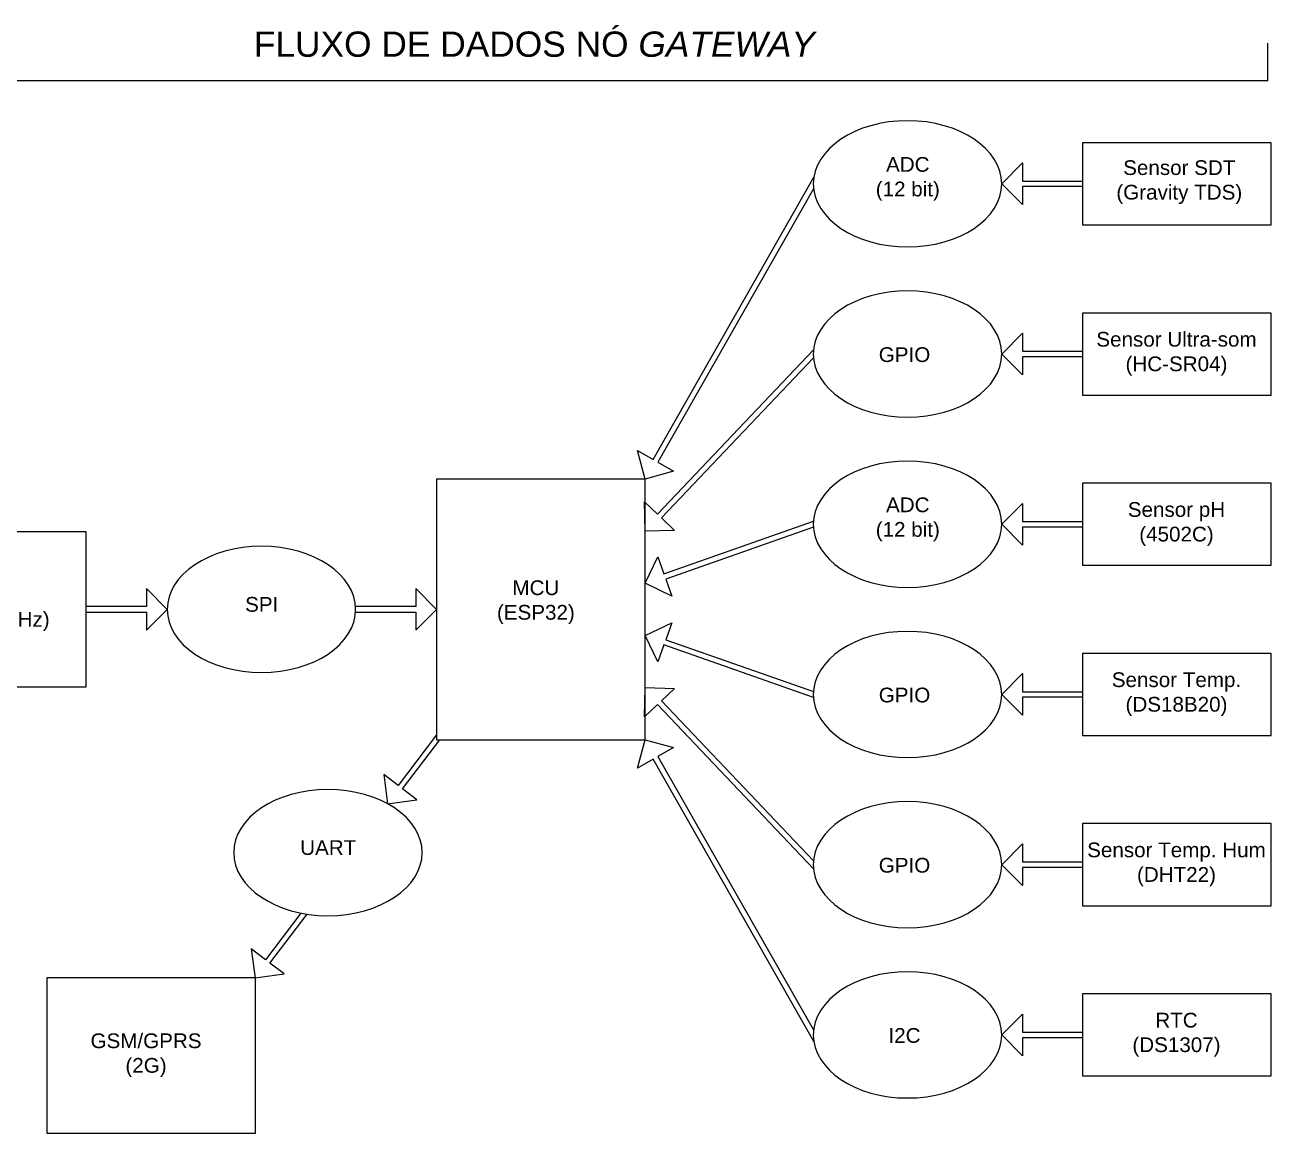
# Model space of a CAD drawing. Header units: millimetres. Extents: x 3638.9 to 3686.5, y 1948.8 to 1978.
# Drawn here: x 3660.602 to 3663.559, y 1950.151 to 1952.782 of the extents above; entities that cross this region are included whole.
import ezdxf

# ---------------------------------------------------------------- set-up
doc = ezdxf.new("R2010")
doc.units = ezdxf.units.MM
for name, color, linetype in [('Paredes', 7, 'Continuous'), ('Texto', 51, 'Continuous'), ('Vista 1', 1, 'Continuous'), ('Vista 2', 2, 'Continuous'), ('Vista 3', 8, 'Continuous')]:
    doc.layers.add(name, color=color, linetype=linetype)
doc.styles.get("Standard").update_dxf_attribs({"font": 'arial.ttf'})

msp = doc.modelspace()

# ---------------------------------------------------------------- linework, layer by layer
at = {"layer": 'Paredes'}
for points in [[(3663.5594, 1952.5018), (3663.1122, 1952.5018), (3663.1122, 1952.3072), (3663.5594, 1952.3072)], [(3663.5594, 1952.0978), (3663.1122, 1952.0978), (3663.1122, 1951.9031), (3663.5594, 1951.9031)], [(3662.074, 1951.7037), (3661.5787, 1951.7037), (3661.5787, 1951.0849), (3662.074, 1951.0849)], [(3663.5594, 1951.6938), (3663.1122, 1951.6938), (3663.1122, 1951.4991), (3663.5594, 1951.4991)], [(3660.7474, 1951.5785), (3660.252, 1951.5785), (3660.252, 1951.2102), (3660.7474, 1951.2102)], [(3663.5594, 1951.2897), (3663.1122, 1951.2897), (3663.1122, 1951.0951), (3663.5594, 1951.0951)], [(3663.5594, 1950.8857), (3663.1122, 1950.8857), (3663.1122, 1950.691), (3663.5594, 1950.691)], [(3661.1487, 1950.5196), (3660.6534, 1950.5196), (3660.6534, 1950.1512), (3661.1487, 1950.1512)], [(3663.5594, 1950.4816), (3663.1122, 1950.4816), (3663.1122, 1950.287), (3663.5594, 1950.287)]]:
    msp.add_lwpolyline(points, close=True, dxfattribs=at)
at = {"layer": 'Vista 1'}
for q in [(3663.552, 1952.7384), (3660.0654, 1952.649)]:
    msp.add_line((3663.552, 1952.649), q, dxfattribs=at)
at = {"layer": 'Vista 1', "extrusion": (0, 0, -1)}
for centre in [(3662.6965, 1952.0005), (3662.6965, 1951.1924), (3662.6965, 1950.7883)]:
    msp.add_ellipse(centre, major_axis=(-0.2236, 0), ratio=0.669882, dxfattribs=at)
at = {"layer": 'Vista 2', "extrusion": (0, 0, -1)}
for centre in [(3662.6965, 1952.4045), (3662.6965, 1951.5964), (3661.163, 1951.3943), (3661.3209, 1950.817), (3662.6965, 1950.3843)]:
    msp.add_ellipse(centre, major_axis=(-0.2236, 0), ratio=0.669882, dxfattribs=at)
at = {"layer": 'Vista 3'}
for points in [[(3663.1122, 1952.3979), (3662.9696, 1952.3979), (3662.9696, 1952.3551), (3662.9201, 1952.4045), (3662.9696, 1952.4539), (3662.9696, 1952.4111), (3663.1122, 1952.4111)], [(3662.4736, 1952.3925), (3662.1041, 1951.7434), (3662.1414, 1951.7222), (3662.074, 1951.7037), (3662.0555, 1951.7711), (3662.0927, 1951.7499), (3662.4741, 1952.4199)], [(3663.1122, 1951.9939), (3662.9696, 1951.9939), (3662.9696, 1951.9511), (3662.9201, 1952.0005), (3662.9696, 1952.0499), (3662.9696, 1952.0071), (3663.1122, 1952.0071)], [(3662.4733, 1951.9913), (3662.1128, 1951.6113), (3662.1438, 1951.5818), (3662.074, 1951.58), (3662.0721, 1951.6498), (3662.1032, 1951.6204), (3662.4734, 1952.0106)], [(3663.1122, 1951.5898), (3662.9696, 1951.5898), (3662.9696, 1951.547), (3662.9201, 1951.5964), (3662.9696, 1951.6458), (3662.9696, 1951.603), (3663.1122, 1951.603)], [(3662.4731, 1951.5895), (3662.1228, 1951.4664), (3662.137, 1951.426), (3662.074, 1951.4562), (3662.1042, 1951.5192), (3662.1184, 1951.4788), (3662.4731, 1951.6035)], [(3660.7474, 1951.3878), (3660.89, 1951.3878), (3660.89, 1951.3449), (3660.9394, 1951.3943), (3660.89, 1951.4437), (3660.89, 1951.4009), (3660.7474, 1951.4009)], [(3661.3866, 1951.3878), (3661.5293, 1951.3878), (3661.5293, 1951.3449), (3661.5787, 1951.3943), (3661.5293, 1951.4437), (3661.5293, 1951.4009), (3661.3866, 1951.4009)], [(3662.4731, 1951.1853), (3662.1184, 1951.3099), (3662.1042, 1951.2695), (3662.074, 1951.3325), (3662.137, 1951.3627), (3662.1228, 1951.3223), (3662.4731, 1951.1993)], [(3663.1122, 1951.1858), (3662.9696, 1951.1858), (3662.9696, 1951.143), (3662.9201, 1951.1924), (3662.9696, 1951.2418), (3662.9696, 1951.199), (3663.1122, 1951.199)], [(3662.4734, 1950.7782), (3662.1032, 1951.1683), (3662.0722, 1951.1389), (3662.074, 1951.2087), (3662.1438, 1951.2069), (3662.1128, 1951.1774), (3662.4733, 1950.7975)], [(3661.5787, 1951.0964), (3661.4872, 1950.9763), (3661.4532, 1951.0022), (3661.4626, 1950.933), (3661.5318, 1950.9424), (3661.4977, 1950.9683), (3661.5865, 1951.0849)], [(3662.4741, 1950.3689), (3662.0927, 1951.0388), (3662.0555, 1951.0176), (3662.074, 1951.0849), (3662.1414, 1951.0665), (3662.1042, 1951.0453), (3662.4736, 1950.3963)], [(3663.1122, 1950.7817), (3662.9696, 1950.7817), (3662.9696, 1950.7389), (3662.9201, 1950.7883), (3662.9696, 1950.8377), (3662.9696, 1950.7949), (3663.1122, 1950.7949)], [(3661.2569, 1950.6735), (3661.1727, 1950.5628), (3661.1387, 1950.5888), (3661.1481, 1950.5195), (3661.2173, 1950.5289), (3661.1832, 1950.5549), (3661.2715, 1950.6709)], [(3663.1122, 1950.3777), (3662.9696, 1950.3777), (3662.9696, 1950.3349), (3662.9201, 1950.3843), (3662.9696, 1950.4337), (3662.9696, 1950.3909), (3663.1122, 1950.3909)]]:
    msp.add_lwpolyline(points, dxfattribs=at)

# ---------------------------------------------------------------- texts
at = {"layer": 'Texto', "attachment_point": 5}
for s, width, insert, char_height in [('FLUXO DE DADOS NÓ {\\fArial|b0|i1|c0|p34;GATEWAY}', 2.366589, (3661.8109, 1952.7356), 0.06), ('ADC\\P(12 bit) ', 0.509006, (3662.6972, 1952.4161), 0.035), ('Sensor SDT\\P(Gravity TDS)  ', 0.664626, (3663.3416, 1952.4085), 0.035), ('Sensor Ultra-som\\P(HC-SR04)', 0.664626, (3663.3349, 1952.0011), 0.035), ('GPIO', 0.481655, (3662.6894, 1951.9988), 0.035), ('ADC\\P(12 bit) ', 0.509006, (3662.6972, 1951.6081), 0.035), ('Sensor pH\\P(4502C) ', 0.664626, (3663.3349, 1951.597), 0.035), ('MCU\\P(ESP32)', 0.509006, (3661.8144, 1951.4113), 0.035), ('Recetor\\P(LoRa 868MHz)', 0.509006, (3660.4878, 1951.3948), 0.035), ('SPI', 0.509006, (3661.1637, 1951.406), 0.035), ('Sensor Temp.\\P(DS18B20) ', 0.664626, (3663.3349, 1951.193), 0.035), ('GPIO', 0.481655, (3662.6894, 1951.1908), 0.035), ('UART', 0.509006, (3661.3216, 1950.8287), 0.035), ('Sensor Temp. Hum\\P(DHT22) ', 0.664626, (3663.3349, 1950.789), 0.035), ('GPIO', 0.481655, (3662.6894, 1950.7867), 0.035), ('RTC \\P(DS1307)', 0.664626, (3663.3349, 1950.3849), 0.035), ('I2C', 0.481655, (3662.6894, 1950.3827), 0.035), ('GSM/GPRS\\P(2G)', 0.509006, (3660.8891, 1950.3359), 0.035)]:
    msp.add_mtext_dynamic_manual_height_columns(s, width=width, gutter_width=12.5, heights=[0], dxfattribs=dict(at, insert=insert, char_height=char_height))

doc.saveas('drawing.dxf')
